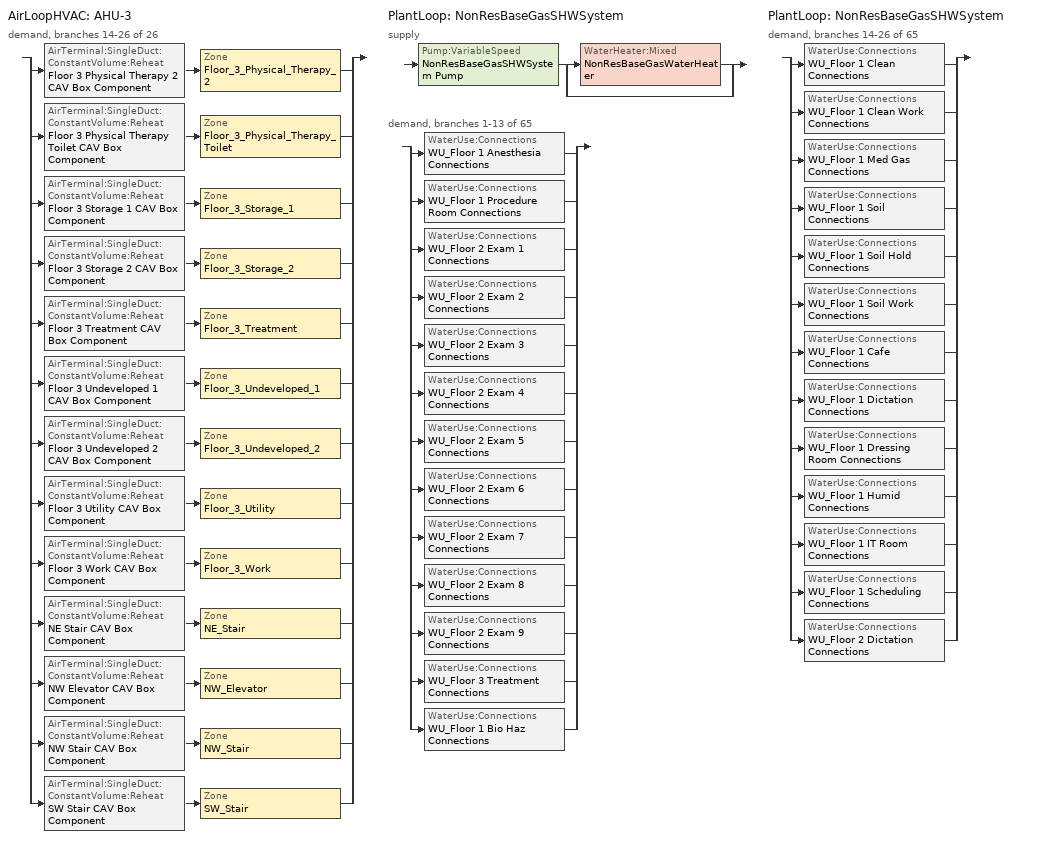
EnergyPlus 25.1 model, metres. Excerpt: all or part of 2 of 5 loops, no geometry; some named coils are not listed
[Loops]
AirLoopHVAC 'AHU-3'
 demand, branches 14-26 of 26: split
  | AirTerminal:SingleDuct:ConstantVolume:Reheat 'Floor 3 Physical Therapy 2 CAV Box Component' > Zone 'Floor_3_Physical_Therapy_2'
  | AirTerminal:SingleDuct:ConstantVolume:Reheat 'Floor 3 Physical Therapy Toilet CAV Box Component' > Zone 'Floor_3_Physical_Therapy_Toilet'
  | AirTerminal:SingleDuct:ConstantVolume:Reheat 'Floor 3 Storage 1 CAV Box Component' > Zone 'Floor_3_Storage_1'
  | AirTerminal:SingleDuct:ConstantVolume:Reheat 'Floor 3 Storage 2 CAV Box Component' > Zone 'Floor_3_Storage_2'
  | AirTerminal:SingleDuct:ConstantVolume:Reheat 'Floor 3 Treatment CAV Box Component' > Zone 'Floor_3_Treatment'
  | AirTerminal:SingleDuct:ConstantVolume:Reheat 'Floor 3 Undeveloped 1 CAV Box Component' > Zone 'Floor_3_Undeveloped_1'
  | AirTerminal:SingleDuct:ConstantVolume:Reheat 'Floor 3 Undeveloped 2 CAV Box Component' > Zone 'Floor_3_Undeveloped_2'
  | AirTerminal:SingleDuct:ConstantVolume:Reheat 'Floor 3 Utility CAV Box Component' > Zone 'Floor_3_Utility'
  | AirTerminal:SingleDuct:ConstantVolume:Reheat 'Floor 3 Work CAV Box Component' > Zone 'Floor_3_Work'
  | AirTerminal:SingleDuct:ConstantVolume:Reheat 'NE Stair CAV Box Component' > Zone 'NE_Stair'
  | AirTerminal:SingleDuct:ConstantVolume:Reheat 'NW Elevator CAV Box Component' > Zone 'NW_Elevator'
  | AirTerminal:SingleDuct:ConstantVolume:Reheat 'NW Stair CAV Box Component' > Zone 'NW_Stair'
  | AirTerminal:SingleDuct:ConstantVolume:Reheat 'SW Stair CAV Box Component' > Zone 'SW_Stair'
PlantLoop 'NonResBaseGasSHWSystem'
 supply: Pump:VariableSpeed 'NonResBaseGasSHWSystem Pump' > split
  | WaterHeater:Mixed 'NonResBaseGasWaterHeater'
  | bypass
 demand, branches 1-13 of 65: split
  | WaterUse:Connections 'WU_Floor 1 Anesthesia Connections'
  | WaterUse:Connections 'WU_Floor 1 Procedure Room Connections'
  | WaterUse:Connections 'WU_Floor 2 Exam 1 Connections'
  | WaterUse:Connections 'WU_Floor 2 Exam 2 Connections'
  | WaterUse:Connections 'WU_Floor 2 Exam 3 Connections'
  | WaterUse:Connections 'WU_Floor 2 Exam 4 Connections'
  | WaterUse:Connections 'WU_Floor 2 Exam 5 Connections'
  | WaterUse:Connections 'WU_Floor 2 Exam 6 Connections'
  | WaterUse:Connections 'WU_Floor 2 Exam 7 Connections'
  | WaterUse:Connections 'WU_Floor 2 Exam 8 Connections'
  | WaterUse:Connections 'WU_Floor 2 Exam 9 Connections'
  | WaterUse:Connections 'WU_Floor 3 Treatment Connections'
  | WaterUse:Connections 'WU_Floor 1 Bio Haz Connections'
PlantLoop 'NonResBaseGasSHWSystem'
 demand, branches 14-26 of 65: split
  | WaterUse:Connections 'WU_Floor 1 Clean Connections'
  | WaterUse:Connections 'WU_Floor 1 Clean Work Connections'
  | WaterUse:Connections 'WU_Floor 1 Med Gas Connections'
  | WaterUse:Connections 'WU_Floor 1 Soil Connections'
  | WaterUse:Connections 'WU_Floor 1 Soil Hold Connections'
  | WaterUse:Connections 'WU_Floor 1 Soil Work Connections'
  | WaterUse:Connections 'WU_Floor 1 Cafe Connections'
  | WaterUse:Connections 'WU_Floor 1 Dictation Connections'
  | WaterUse:Connections 'WU_Floor 1 Dressing Room Connections'
  | WaterUse:Connections 'WU_Floor 1 Humid Connections'
  | WaterUse:Connections 'WU_Floor 1 IT Room Connections'
  | WaterUse:Connections 'WU_Floor 1 Scheduling Connections'
  | WaterUse:Connections 'WU_Floor 2 Dictation Connections'
[DesignSpecification:OutdoorAir] Outdoor Air Method=Maximum; Outdoor Air Flow per Zone {m3/s}=0; Outdoor Air Flow Air Changes per Hour {1/hr}=0
Name | Outdoor Air Flow per Person {m3/s-person} | Outdoor Air Flow per Zone Floor Area {m3/s-m2} | Outdoor Air Schedule
DSOA_Floor_3_Treatment; DSOA_Floor_3_Physical_Therapy_2 | 0.000157316 | 0.00169333 | OutpatientHealthHVACAvail
DSOA_Floor_3_Physical_Therapy_Toilet; DSOA_Floor_3_Storage_1; DSOA_Floor_3_Storage_2; DSOA_Floor_3_Undeveloped_1; DSOA_Floor_3_Undeveloped_2; DSOA_Floor_3_Utility; DSOA_NE_Stair; DSOA_NW_Stair; DSOA_SW_Stair | 7.07921e-05 | 0.000762 | OutpatientHealthHVACAvail
DSOA_Floor_3_Work | 7.07921e-05 | 0.000762 | OutpatientOfficeHVACAvail
DSOA_NW_Elevator | 0 | 0 | OutpatientHealthHVACAvail
[Sizing:Plant]
NonResBaseGasSHWSystem: Loop Type=Heating; Design Loop Exit Temperature {C}=57.2222; Loop Design Temperature Difference {deltaC}=44.4444; Sizing Option=NonCoincident; Zone Timesteps in Averaging Window=1
[ZoneControl:Thermostat]
ZC_NW_Elevator: Zone or ZoneList=NW_Elevator; Control Type Schedule=NW_Elevator Zn Thermostat Schedule; Control 1=TSDSP_NW_Elevator; Temperature Difference Between Cutout And Setpoint {deltaC}=0
[ThermostatSetpoint:DualSetpoint]
TSDSP_NW_Elevator: Heating Setpoint Temperature Schedule=OutpatientHealthHtgSetpt; Cooling Setpoint Temperature Schedule=OutpatientHealthClgSetpt
[Pump:VariableSpeed]
NonResBaseGasSHWSystem Pump: Design Maximum Flow Rate {m3/s}=Autosize; Design Pump Head {Pa}=179352; Design Power Consumption {W}=Autosize; Motor Efficiency=0.9; Fraction of Motor Inefficiencies to Fluid Stream=0; Coefficient 1 of the Part Load Performance Curve=0; Coefficient 2 of the Part Load Performance Curve=1; Coefficient 3 of the Part Load Performance Curve=0; Coefficient 4 of the Part Load Performance Curve=0; Design Minimum Flow Rate {m3/s}=0; Pump Control Type=Continuous; Design Power Sizing Method=PowerPerFlowPerPressure; Design Electric Power per Unit Flow Rate {W/(m3/s)}=348701.1; Design Shaft Power per Unit Flow Rate per Unit Head {W/((m3/s)-Pa)}=1.28205; Design Minimum Flow Rate Fraction=0
[WaterHeater:Mixed]
NonResBaseGasWaterHeater: Tank Volume {m3}=0.113562; Setpoint Temperature Schedule=SHWSystemSetpointTemp135; Deadband Temperature Difference {deltaC}=2; Maximum Temperature Limit {C}=82; Heater Control Type=Cycle; Heater Maximum Capacity {W}=8743.99; Heater Minimum Capacity {W}=0; Heater Ignition Minimum Flow Rate {m3/s}=0; Heater Ignition Delay {s}=0; Heater Fuel Type=NaturalGas; Heater Thermal Efficiency=0.8; Off Cycle Parasitic Fuel Consumption Rate {W}=0; Off Cycle Parasitic Heat Fraction to Tank=0; On Cycle Parasitic Fuel Consumption Rate {W}=0; On Cycle Parasitic Heat Fraction to Tank=0; Ambient Temperature Indicator=Schedule; Ambient Temperature Schedule=WaterHeaterAmbientTemp; Off Cycle Loss Coefficient to Ambient Temperature {W/K}=5.11083; Off Cycle Loss Fraction to Zone=1; On Cycle Loss Coefficient to Ambient Temperature {W/K}=5.11083; On Cycle Loss Fraction to Zone=1; Use Side Effectiveness=1; Source Side Effectiveness=1; Use Side Design Flow Rate {m3/s}=autosize; Source Side Design Flow Rate {m3/s}=autosize; Indirect Water Heating Recovery Time {hr}=1.5; Source Side Flow Control Mode=IndirectHeatPrimarySetpoint
[PlantLoop]
NonResBaseGasSHWSystem: Fluid Type=Water; Plant Equipment Operation Scheme=NonResBaseGasSHWSystem Operation Schemes; Maximum Loop Temperature {C}=100; Minimum Loop Temperature {C}=0; Maximum Loop Flow Rate {m3/s}=Autosize; Minimum Loop Flow Rate {m3/s}=0; Plant Loop Volume {m3}=Autocalculate; Load Distribution Scheme=Optimal; Plant Loop Demand Calculation Scheme=SingleSetpoint; Common Pipe Simulation=None; Pressure Simulation Type=None; Loop Circulation Time {minutes}=2
[PlantEquipmentList]
NonResBaseGasSHWSystem Equipment List: NonResBaseGasWaterHeater
[PlantEquipmentOperation:HeatingLoad]
NonResBaseGasSHWSystem Heating Operation Scheme: Load Range 1 Lower Limit {W}=0; Load Range 1 Upper Limit {W}=1000000000; Range 1 Equipment List=NonResBaseGasSHWSystem Equipment List
[PlantEquipmentOperationSchemes]
NonResBaseGasSHWSystem Operation Schemes: Control Scheme 1=NonResBaseGasSHWSystem Heating Operation Scheme; Control Scheme 1 Schedule=Always On Discrete
[SetpointManager:Scheduled]
NonResBaseGasSHWSystem SPM Scheduled: Control Variable=Temperature; Schedule=TargetSHWTemp135; Setpoint Node or NodeList=NonResBaseGasSHWSystem Supply Mixer Outlet Node
[WaterUse:Equipment] Target Temperature Schedule=TargetSHWTemp135
Name | Peak Flow Rate {m3/s} | Flow Rate Fraction Schedule | Zone
WU_Floor 1 Anesthesia | 1.71952e-11 | OutpatientHealthServiceHotWater | Floor_1_Anesthesia
WU_Floor 1 Procedure Room | 7.19228e-07 | OutpatientHealthServiceHotWater | Floor_1_Procedure_Room
WU_Floor 2 Exam 1 | 9.08499e-07 | OutpatientHealthServiceHotWater | Floor_2_Exam_1
WU_Floor 2 Exam 2 | 1.36275e-06 | OutpatientHealthServiceHotWater | Floor_2_Exam_2
WU_Floor 2 Exam 3 | 1.817e-06 | OutpatientHealthServiceHotWater | Floor_2_Exam_3
WU_Floor 2 Exam 4 | 2.11983e-07 | OutpatientHealthServiceHotWater | Floor_2_Exam_4
WU_Floor 2 Exam 5 | 8.83263e-07 | OutpatientHealthServiceHotWater | Floor_2_Exam_5
WU_Floor 2 Exam 6 | 5.67812e-07 | OutpatientHealthServiceHotWater | Floor_2_Exam_6
WU_Floor 2 Exam 7 | 1.9987e-06 | OutpatientHealthServiceHotWater | Floor_2_Exam_7
WU_Floor 2 Exam 8 | 6.81374e-07 | OutpatientHealthServiceHotWater | Floor_2_Exam_8
WU_Floor 2 Exam 9 | 9.99349e-07 | OutpatientHealthServiceHotWater | Floor_2_Exam_9
WU_Floor 3 Treatment | 1.20124e-06 | OutpatientHealthServiceHotWater | Floor_3_Treatment
WU_Floor 1 Bio Haz | 1.41322e-07 | OutpatientHealthServiceHotWater | Floor_1_Bio_Haz
WU_Floor 1 Clean | 3.17975e-07 | OutpatientHealthServiceHotWater | Floor_1_Clean
WU_Floor 1 Clean Work | 4.16395e-07 | OutpatientHealthServiceHotWater | Floor_1_Clean_Work
WU_Floor 1 Med Gas | 1.41322e-07 | OutpatientHealthServiceHotWater | Floor_1_Med_Gas
WU_Floor 1 Soil | 3.17975e-07 | OutpatientHealthServiceHotWater | Floor_1_Soil
WU_Floor 1 Soil Hold | 1.41322e-07 | OutpatientHealthServiceHotWater | Floor_1_Soil_Hold
WU_Floor 1 Soil Work | 4.54249e-07 | OutpatientHealthServiceHotWater | Floor_1_Soil_Work
WU_Floor 1 Cafe | 8.42368e-06 | OutpatientHealthServiceHotWater | Floor_1_Cafe
WU_Floor 1 Dictation | 1.1924e-07 | OutpatientOfficeServiceHotWater | Floor_1_Dictation
WU_Floor 1 Dressing Room | 4.25859e-08 | OutpatientOfficeServiceHotWater | Floor_1_Dressing_Room
WU_Floor 1 Humid | 5.11031e-08 | OutpatientOfficeServiceHotWater | Floor_1_Humid
WU_Floor 1 IT Room | 1.05991e-07 | OutpatientOfficeServiceHotWater | Floor_1_IT_Room
WU_Floor 1 Scheduling | 1.12616e-07 | OutpatientOfficeServiceHotWater | Floor_1_Scheduling
WU_Floor 2 Dictation | 6.62447e-08 | OutpatientOfficeServiceHotWater | Floor_2_Dictation
[WaterUse:Connections] Drain Water Heat Exchanger Type=None; Drain Water Heat Exchanger Destination=Plant
Name | Water Use Equipment 1
WU_Floor 1 Anesthesia Connections | WU_Floor 1 Anesthesia
WU_Floor 1 Procedure Room Connections | WU_Floor 1 Procedure Room
WU_Floor 2 Exam 1 Connections | WU_Floor 2 Exam 1
WU_Floor 2 Exam 2 Connections | WU_Floor 2 Exam 2
WU_Floor 2 Exam 3 Connections | WU_Floor 2 Exam 3
WU_Floor 2 Exam 4 Connections | WU_Floor 2 Exam 4
WU_Floor 2 Exam 5 Connections | WU_Floor 2 Exam 5
WU_Floor 2 Exam 6 Connections | WU_Floor 2 Exam 6
WU_Floor 2 Exam 7 Connections | WU_Floor 2 Exam 7
WU_Floor 2 Exam 8 Connections | WU_Floor 2 Exam 8
WU_Floor 2 Exam 9 Connections | WU_Floor 2 Exam 9
WU_Floor 3 Treatment Connections | WU_Floor 3 Treatment
WU_Floor 1 Bio Haz Connections | WU_Floor 1 Bio Haz
WU_Floor 1 Clean Connections | WU_Floor 1 Clean
WU_Floor 1 Clean Work Connections | WU_Floor 1 Clean Work
WU_Floor 1 Med Gas Connections | WU_Floor 1 Med Gas
WU_Floor 1 Soil Connections | WU_Floor 1 Soil
WU_Floor 1 Soil Hold Connections | WU_Floor 1 Soil Hold
WU_Floor 1 Soil Work Connections | WU_Floor 1 Soil Work
WU_Floor 1 Cafe Connections | WU_Floor 1 Cafe
WU_Floor 1 Dictation Connections | WU_Floor 1 Dictation
WU_Floor 1 Dressing Room Connections | WU_Floor 1 Dressing Room
WU_Floor 1 Humid Connections | WU_Floor 1 Humid
WU_Floor 1 IT Room Connections | WU_Floor 1 IT Room
WU_Floor 1 Scheduling Connections | WU_Floor 1 Scheduling
WU_Floor 2 Dictation Connections | WU_Floor 2 Dictation
[DesignSpecification:ZoneAirDistribution]
CAV_Zone_AirDistribution: Zone Air Distribution Effectiveness in Cooling Mode=1; Zone Air Distribution Effectiveness in Heating Mode=1; Minimum Zone Ventilation Efficiency=0.6
[Sizing:Zone] Zone Cooling Design Supply Air Temperature Input Method=TemperatureDifference; Zone Cooling Design Supply Air Temperature {C}=12.8; Zone Cooling Design Supply Air Temperature Difference {deltaC}=8.33333; Zone Heating Design Supply Air Temperature Input Method=TemperatureDifference; Zone Heating Design Supply Air Temperature {C}=40; Zone Heating Design Supply Air Temperature Difference {deltaC}=13.8889; Zone Cooling Design Supply Air Humidity Ratio {kgWater/kgDryAir}=0.0085; Zone Heating Design Supply Air Humidity Ratio {kgWater/kgDryAir}=0.008; Cooling Design Air Flow Rate {m3/s}=0; Cooling Minimum Air Flow Fraction=0; Heating Design Air Flow Method=DesignDay; Heating Design Air Flow Rate {m3/s}=0; Design Specification Zone Air Distribution Object=CAV_Zone_AirDistribution; Zone Load Sizing Method=Sensible Load Only No Latent Load; Zone Latent Cooling Design Supply Air Humidity Ratio Input Method=HumidityRatioDifference; Zone Cooling Design Supply Air Humidity Ratio Difference {kgWater/kgDryAir}=0.005; Zone Latent Heating Design Supply Air Humidity Ratio Input Method=HumidityRatioDifference; Zone Humidification Design Supply Air Humidity Ratio Difference {kgWater/kgDryAir}=0.005
Name | Design Specification Outdoor Air Object | Cooling Design Air Flow Method | Cooling Minimum Air Flow per Zone Floor Area {m3/s-m2}
Floor_3_Physical_Therapy_2 | DSOA_Floor_3_Physical_Therapy_2 | DesignDayWithLimit | 0.00507968
Floor_3_Physical_Therapy_Toilet | DSOA_Floor_3_Physical_Therapy_Toilet | DesignDayWithLimit | 0
Floor_3_Storage_1 | DSOA_Floor_3_Storage_1 | DesignDay
Floor_3_Storage_2 | DSOA_Floor_3_Storage_2 | DesignDay
Floor_3_Treatment | DSOA_Floor_3_Treatment | DesignDayWithLimit | 0.00507968
Floor_3_Undeveloped_1 | DSOA_Floor_3_Undeveloped_1 | DesignDay
Floor_3_Undeveloped_2 | DSOA_Floor_3_Undeveloped_2 | DesignDay
Floor_3_Utility | DSOA_Floor_3_Utility | DesignDay
Floor_3_Work | DSOA_Floor_3_Work | DesignDay
NE_Stair | DSOA_NE_Stair | DesignDay
NW_Elevator | DSOA_NW_Elevator | DesignDay
NW_Stair | DSOA_NW_Stair | DesignDay
SW_Stair | DSOA_SW_Stair | DesignDay
[AirTerminal:SingleDuct:ConstantVolume:Reheat] Availability Schedule=Always On Discrete; Maximum Air Flow Rate {m3/s}=autosize; Maximum Hot Water or Steam Flow Rate {m3/s}=autosize; Minimum Hot Water or Steam Flow Rate {m3/s}=0; Convergence Tolerance=0.001; Maximum Reheat Air Temperature {C}=35
Name | Reheat Coil
Floor 3 Physical Therapy 2 CAV Box Component | Floor 3 Physical Therapy 2 CAV Box Reheat Coil
Floor 3 Physical Therapy Toilet CAV Box Component | Floor 3 Physical Therapy Toilet CAV Box Reheat Coil
Floor 3 Storage 1 CAV Box Component | Floor 3 Storage 1 CAV Box Reheat Coil
Floor 3 Storage 2 CAV Box Component | Floor 3 Storage 2 CAV Box Reheat Coil
Floor 3 Treatment CAV Box Component | Floor 3 Treatment CAV Box Reheat Coil
Floor 3 Undeveloped 1 CAV Box Component | Floor 3 Undeveloped 1 CAV Box Reheat Coil
Floor 3 Undeveloped 2 CAV Box Component | Floor 3 Undeveloped 2 CAV Box Reheat Coil
Floor 3 Utility CAV Box Component | Floor 3 Utility CAV Box Reheat Coil
Floor 3 Work CAV Box Component | Floor 3 Work CAV Box Reheat Coil
NE Stair CAV Box Component | NE Stair CAV Box Reheat Coil
NW Elevator CAV Box Component | NW Elevator CAV Box Reheat Coil
NW Stair CAV Box Component | NW Stair CAV Box Reheat Coil
SW Stair CAV Box Component | SW Stair CAV Box Reheat Coil
[Zone equipment]
Floor_3_Physical_Therapy_2: Floor 3 Physical Therapy 2 CAV Box Component
Floor_3_Physical_Therapy_Toilet: Floor 3 Physical Therapy Toilet Exhaust Fan, Floor 3 Physical Therapy Toilet CAV Box Component
Floor_3_Storage_1: Floor 3 Storage 1 CAV Box Component
Floor_3_Storage_2: Floor 3 Storage 2 CAV Box Component
Floor_3_Treatment: Floor 3 Treatment CAV Box Component
Floor_3_Undeveloped_1: Floor 3 Undeveloped 1 CAV Box Component
Floor_3_Undeveloped_2: Floor 3 Undeveloped 2 CAV Box Component
Floor_3_Utility: Floor 3 Utility CAV Box Component
Floor_3_Work: Floor 3 Work CAV Box Component
NE_Stair: NE Stair CAV Box Component
NW_Elevator: NW Elevator CAV Box Component
NW_Stair: NW Stair CAV Box Component
SW_Stair: SW Stair CAV Box Component
[Fan:ZoneExhaust]
Floor 3 Physical Therapy Toilet Exhaust Fan: Availability Schedule=OutpatientHealthHVACAvail; Fan Total Efficiency=0.31; Pressure Rise {Pa}=249.1; Maximum Flow Rate {m3/s}=0.0660685; Balanced Exhaust Fraction Schedule=Always On Discrete
[Schedule:Day:Hourly]
WaterHeaterAmbientTempDaily: 20, 20, 20, 20, 20, 20, 20, 20, 20, 20, 20, 20, 20, 20, 20, 20, 20, 20, 20, 20, 20, 20, 20, 20
SHWSystemSetpointTemp135Daily; TargetSHWTemp135Daily: 57.2, 57.2, 57.2, 57.2, 57.2, 57.2, 57.2, 57.2, 57.2, 57.2, 57.2, 57.2, 57.2, 57.2, 57.2, 57.2, 57.2, 57.2, 57.2, 57.2, 57.2, 57.2, 57.2, 57.2
OutpatientHealthServiceHotWaterWD: 0.01, 0.01, 0.01, 0.01, 0.01, 0.01, 0.01, 0.17, 0.58, 0.66, 0.78, 0.82, 0.71, 0.82, 0.78, 0.74, 0.63, 0.41, 0.18, 0.18, 0.18, 0.1, 0.01, 0.01
OutpatientHealthServiceHotWaterSat: 0.01, 0.01, 0.01, 0.01, 0.01, 0.01, 0.01, 0.01, 0.2, 0.28, 0.3, 0.3, 0.24, 0.24, 0.23, 0.23, 0.23, 0.1, 0.01, 0.01, 0.01, 0.01, 0.01, 0.01
OutpatientHealthServiceHotWaterSun: 0.01, 0.01, 0.01, 0.01, 0.01, 0.01, 0.01, 0.01, 0.01, 0.01, 0.01, 0.01, 0.01, 0.01, 0.01, 0.01, 0.01, 0.01, 0.01, 0.01, 0.01, 0.01, 0.01, 0.01
OutpatientHealthHVACAvailWD: 0, 0, 0, 0, 0, 0, 1, 1, 1, 1, 1, 1, 1, 1, 1, 1, 1, 1, 1, 1, 1, 1, 0, 0
OutpatientHealthHVACAvailSat: 0, 0, 0, 0, 0, 0, 1, 1, 1, 1, 1, 1, 1, 1, 1, 1, 1, 1, 1, 0, 0, 0, 0, 0
OutpatientHealthHVACAvailSun: 0, 0, 0, 0, 0, 0, 0, 1, 1, 1, 1, 1, 1, 1, 1, 1, 0, 0, 0, 0, 0, 0, 0, 0
OutpatientHealthHtgSetptWD; OutpatientHealthHtgSetptSat; OutpatientHealthHtgSetptSun: 21.11, 21.11, 21.11, 21.11, 21.11, 21.11, 21.11, 21.11, 21.11, 21.11, 21.11, 21.11, 21.11, 21.11, 21.11, 21.11, 21.11, 21.11, 21.11, 21.11, 21.11, 21.11, 21.11, 21.11
OutpatientHealthClgSetptWD; OutpatientHealthClgSetptSat; OutpatientHealthClgSetptSun: 23.89, 23.89, 23.89, 23.89, 23.89, 23.89, 23.89, 23.89, 23.89, 23.89, 23.89, 23.89, 23.89, 23.89, 23.89, 23.89, 23.89, 23.89, 23.89, 23.89, 23.89, 23.89, 23.89, 23.89
OutpatientOfficeHVACAvailWD: 0, 0, 0, 0, 0, 1, 1, 1, 1, 1, 1, 1, 1, 1, 1, 1, 1, 1, 1, 1, 1, 1, 1, 1
OutpatientOfficeHVACAvailSat; OutpatientOfficeHVACAvailSun: 0, 0, 0, 0, 0, 0, 0, 0, 0, 0, 0, 0, 0, 0, 0, 0, 0, 0, 0, 0, 0, 0, 0, 0
OutpatientOfficeServiceHotWaterWD: 0.05, 0.05, 0.05, 0.05, 0.05, 0.08, 0.07, 0.19, 0.35, 0.38, 0.39, 0.47, 0.57, 0.54, 0.34, 0.33, 0.44, 0.26, 0.21, 0.15, 0.17, 0.08, 0.05, 0.05
OutpatientOfficeServiceHotWaterSat: 0.05, 0.05, 0.05, 0.05, 0.05, 0.08, 0.07, 0.11, 0.15, 0.21, 0.19, 0.23, 0.2, 0.19, 0.15, 0.12, 0.14, 0.07, 0.07, 0.07, 0.07, 0.09, 0.05, 0.05
OutpatientOfficeServiceHotWaterSun: 0.04, 0.04, 0.04, 0.04, 0.04, 0.07, 0.04, 0.04, 0.04, 0.04, 0.04, 0.06, 0.06, 0.09, 0.06, 0.04, 0.04, 0.04, 0.04, 0.04, 0.04, 0.07, 0.04, 0.04
[Schedule:Week:Daily]
WaterHeaterAmbientTempWk: WaterHeaterAmbientTempDaily, WaterHeaterAmbientTempDaily, WaterHeaterAmbientTempDaily, WaterHeaterAmbientTempDaily, WaterHeaterAmbientTempDaily, WaterHeaterAmbientTempDaily, WaterHeaterAmbientTempDaily, WaterHeaterAmbientTempDaily, WaterHeaterAmbientTempDaily, WaterHeaterAmbientTempDaily, WaterHeaterAmbientTempDaily, WaterHeaterAmbientTempDaily
SHWSystemSetpointTemp135Wk: SHWSystemSetpointTemp135Daily, SHWSystemSetpointTemp135Daily, SHWSystemSetpointTemp135Daily, SHWSystemSetpointTemp135Daily, SHWSystemSetpointTemp135Daily, SHWSystemSetpointTemp135Daily, SHWSystemSetpointTemp135Daily, SHWSystemSetpointTemp135Daily, SHWSystemSetpointTemp135Daily, SHWSystemSetpointTemp135Daily, SHWSystemSetpointTemp135Daily, SHWSystemSetpointTemp135Daily
TargetSHWTemp135Wk: TargetSHWTemp135Daily, TargetSHWTemp135Daily, TargetSHWTemp135Daily, TargetSHWTemp135Daily, TargetSHWTemp135Daily, TargetSHWTemp135Daily, TargetSHWTemp135Daily, TargetSHWTemp135Daily, TargetSHWTemp135Daily, TargetSHWTemp135Daily, TargetSHWTemp135Daily, TargetSHWTemp135Daily
OutpatientHealthClgSetptWk: OutpatientHealthClgSetptSun, OutpatientHealthClgSetptWD, OutpatientHealthClgSetptWD, OutpatientHealthClgSetptWD, OutpatientHealthClgSetptWD, OutpatientHealthClgSetptWD, OutpatientHealthClgSetptSat, OutpatientHealthClgSetptSun, OutpatientHealthClgSetptWD, OutpatientHealthClgSetptWD, OutpatientHealthClgSetptSun, OutpatientHealthClgSetptSun
OutpatientHealthHVACAvailWk: OutpatientHealthHVACAvailSun, OutpatientHealthHVACAvailWD, OutpatientHealthHVACAvailWD, OutpatientHealthHVACAvailWD, OutpatientHealthHVACAvailWD, OutpatientHealthHVACAvailWD, OutpatientHealthHVACAvailSat, OutpatientHealthHVACAvailSun, OutpatientHealthHVACAvailWD, OutpatientHealthHVACAvailWD, OutpatientHealthHVACAvailSun, OutpatientHealthHVACAvailSun
OutpatientHealthHtgSetptWk: OutpatientHealthHtgSetptSun, OutpatientHealthHtgSetptWD, OutpatientHealthHtgSetptWD, OutpatientHealthHtgSetptWD, OutpatientHealthHtgSetptWD, OutpatientHealthHtgSetptWD, OutpatientHealthHtgSetptSat, OutpatientHealthHtgSetptSun, OutpatientHealthHtgSetptWD, OutpatientHealthHtgSetptWD, OutpatientHealthHtgSetptSun, OutpatientHealthHtgSetptSun
OutpatientHealthServiceHotWaterWk: OutpatientHealthServiceHotWaterSun, OutpatientHealthServiceHotWaterWD, OutpatientHealthServiceHotWaterWD, OutpatientHealthServiceHotWaterWD, OutpatientHealthServiceHotWaterWD, OutpatientHealthServiceHotWaterWD, OutpatientHealthServiceHotWaterSat, OutpatientHealthServiceHotWaterSun, OutpatientHealthServiceHotWaterWD, OutpatientHealthServiceHotWaterWD, OutpatientHealthServiceHotWaterSun, OutpatientHealthServiceHotWaterSun
OutpatientOfficeHVACAvailWk: OutpatientOfficeHVACAvailSun, OutpatientOfficeHVACAvailWD, OutpatientOfficeHVACAvailWD, OutpatientOfficeHVACAvailWD, OutpatientOfficeHVACAvailWD, OutpatientOfficeHVACAvailWD, OutpatientOfficeHVACAvailSat, OutpatientOfficeHVACAvailSun, OutpatientOfficeHVACAvailWD, OutpatientOfficeHVACAvailWD, OutpatientOfficeHVACAvailSun, OutpatientOfficeHVACAvailSun
OutpatientOfficeServiceHotWaterWk: OutpatientOfficeServiceHotWaterSun, OutpatientOfficeServiceHotWaterWD, OutpatientOfficeServiceHotWaterWD, OutpatientOfficeServiceHotWaterWD, OutpatientOfficeServiceHotWaterWD, OutpatientOfficeServiceHotWaterWD, OutpatientOfficeServiceHotWaterSat, OutpatientOfficeServiceHotWaterSun, OutpatientOfficeServiceHotWaterWD, OutpatientOfficeServiceHotWaterWD, OutpatientOfficeServiceHotWaterSun, OutpatientOfficeServiceHotWaterSun
[Schedule:Year]
WaterHeaterAmbientTemp: WaterHeaterAmbientTempWk, 1, 1, 12, 31
SHWSystemSetpointTemp135: SHWSystemSetpointTemp135Wk, 1, 1, 12, 31
TargetSHWTemp135: TargetSHWTemp135Wk, 1, 1, 12, 31
OutpatientHealthClgSetpt: OutpatientHealthClgSetptWk, 1, 1, 12, 31
OutpatientHealthHVACAvail: OutpatientHealthHVACAvailWk, 1, 1, 12, 31
OutpatientHealthHtgSetpt: OutpatientHealthHtgSetptWk, 1, 1, 12, 31
OutpatientHealthServiceHotWater: OutpatientHealthServiceHotWaterWk, 1, 1, 12, 31
OutpatientOfficeHVACAvail: OutpatientOfficeHVACAvailWk, 1, 1, 12, 31
OutpatientOfficeServiceHotWater: OutpatientOfficeServiceHotWaterWk, 1, 1, 12, 31
[Schedule:Constant]
Always On Discrete: Hourly Value=1
[Schedule:Compact]
NW_Elevator Zn Thermostat Schedule: Through: 12/31, For: AllDays, Until: 24:00, 4
